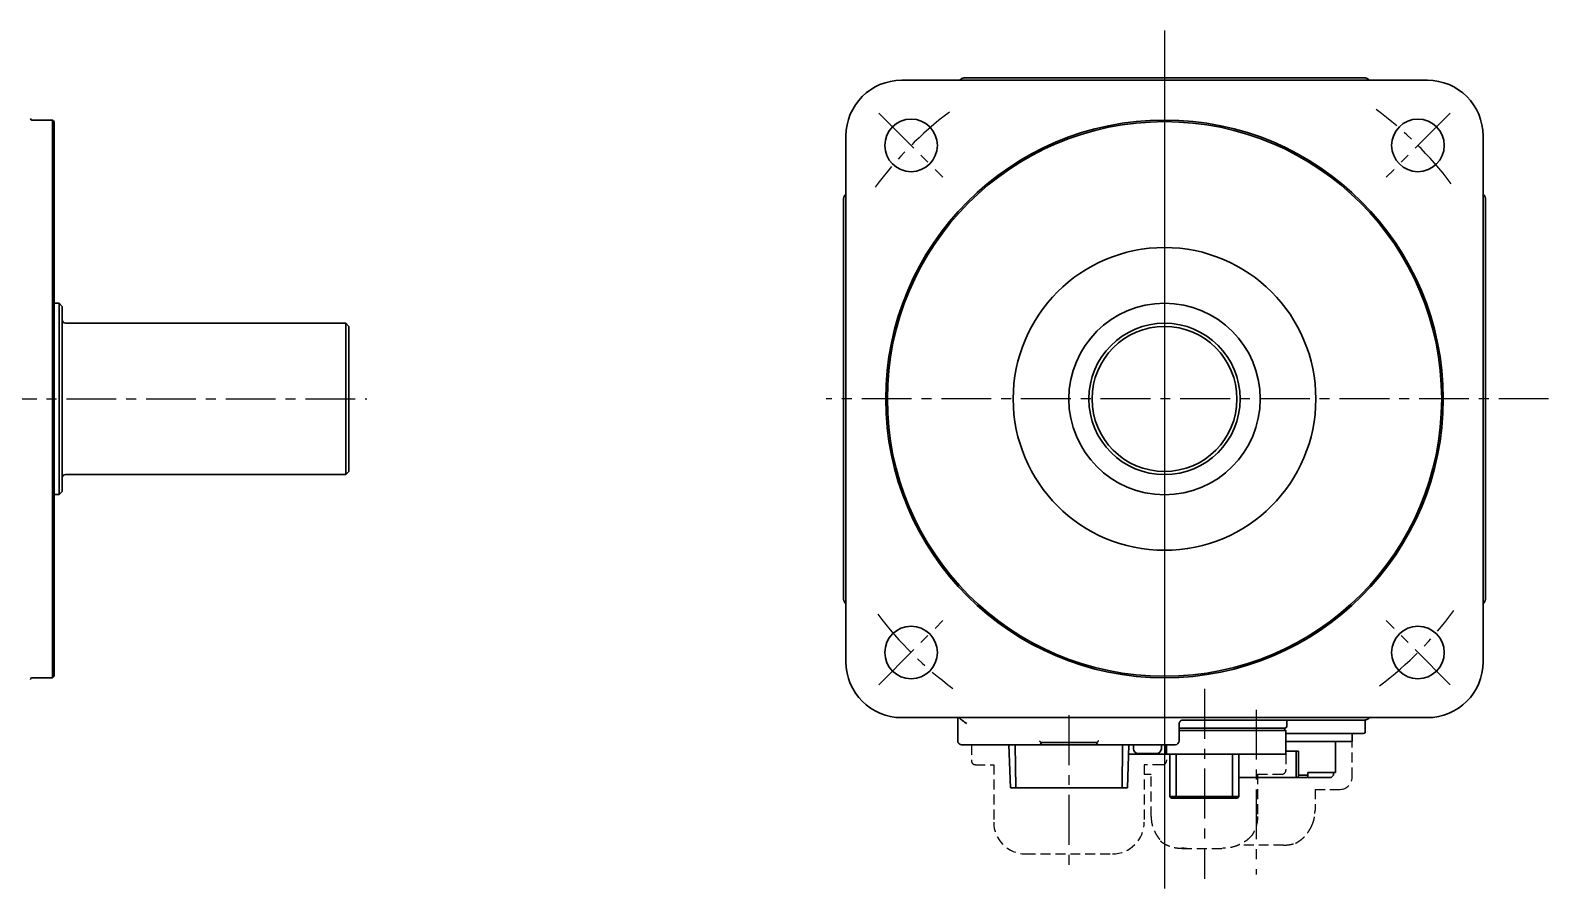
# Model space of a CAD drawing. Extents: x -38 to 455, y -38 to 124.
# Drawn here: x 264.1 to 454.7, y -38.5 to 69.3 of the extents above; entities that cross this region are included whole.
import ezdxf

# ---------------------------------------------------------------- set-up
doc = ezdxf.new("R2010")
doc.units = 0
doc.header["$MEASUREMENT"] = 0
doc.linetypes.add('CENTER', pattern=[2, 1.25, -0.25, 0.25, -0.25])
doc.linetypes.add('HIDDEN', pattern=[0.375, 0.25, -0.125])
for name, color, linetype, lineweight in [('CENTER', 7, 'CENTER', 25), ('HIDDEN', 3, 'HIDDEN', 25), ('OBJECT', 6, 'CONTINUOUS', 30)]:
    doc.layers.add(name, color=color, linetype=linetype, lineweight=lineweight)

msp = doc.modelspace()

# ---------------------------------------------------------------- linework, layer by layer
at = {"layer": 'CENTER', "linetype": 'ByBlock', "ltscale": 5}
msp.add_line((406.500885120392, 69.25597653410284), (406.500885120392, -38.45570399599717), dxfattribs=at)
at = {"layer": 'CENTER', "ltscale": 5}
for p, q in [((370.6153816759147, 58.88593104638028), (378.674679798595, 50.8266329237)), ((442.3863885648695, 58.88593104638028), (434.327090442189, 50.8266329237)), ((88.64115915352545, 23.00042760190286), (306.3262186472107, 23.00042760190286)), ((454.7295703927918, 23.00042760190286), (364.0241189046922, 23.00042760190286)), ((370.6153816759145, -12.88507584257451), (378.674679798595, -4.825777719894234)), ((442.3863885648695, -12.88507584257456), (434.327090442189, -4.82577771989429)), ((411.500885120392, -13.39957239809723), (411.500885120392, -37.24359315729714)), ((394.500885120392, -16.69957239809719), (394.500885120392, -36.59713404329716)), ((418.000885120392, -15.99957239809714), (418.000885120392, -36.67794143259722))]:
    msp.add_line(p, q, dxfattribs=at)
for centre, start, end in [((406.5008851203899, 23.00042760190087), 36.87953633641172, 53.81906081415754), ((406.500885120394, 23.00042760190075), 126.8795363364117, 143.8190608141575), ((406.5008851203899, 23.0004276019049), 306.8795363364117, 323.8190608141572), ((406.500885120394, 23.0004276019049), 216.8795363364117, 233.8190608141575)]:
    msp.add_arc(centre, 45.00000000000284, start, end, dxfattribs=at)
at = {"layer": 'HIDDEN', "ltscale": 5}
for p, q in [((430.0543279747919, -24.49957239809715), (430.0543279747919, -18.99957239809714)), ((382.250885120392, -20.39957239809723), (382.250885120392, -22.39957239809724)), ((406.7508851203918, -20.39957239809723), (406.7508851203918, -22.39957239809724)), ((421.7371319898918, -21.59957239809717), (421.7371319898918, -23.59957239829714)), ((382.7508851200922, -22.89957239809723), (385.050885120392, -22.89957239809723)), ((385.050885120392, -22.89957239809723), (385.050885120392, -30.09957239809717)), ((406.2508851204513, -22.89957239809723), (403.950885120392, -22.89957239809729)), ((403.950885120392, -22.89957239809729), (403.950885120392, -30.09957239809717)), ((403.950885120392, -24.09957239809717), (404.819117382792, -24.09957239809717)), ((404.819117382792, -29.39957239809724), (404.819117382792, -24.09957239809717)), ((418.182652858092, -24.09957239809717), (418.182652858092, -29.39957239809724)), ((418.182652858092, -24.09957239809717), (421.2371319900919, -24.09957239809717)), ((425.4030876581921, -25.9995723980972), (425.4030876581921, -28.61119743159714)), ((425.4030876581921, -25.9995723980972), (428.5543757896918, -25.99957239809715)), ((425.381166873992, -29.03215052549717), (425.3811612300922, -29.03223643089723)), ((423.2528279797921, -32.28436903129716), (423.2527656424919, -32.28467702709713)), ((389.050885120392, -34.09957239809717), (399.9508851203922, -34.09957239809717)), ((408.6765899642921, -33.39957239809724), (413.776768235492, -33.39957239809724)), ((421.4492197309921, -32.99956885089716), (415.758263771692, -32.99957239809714)), ((422.9301140397922, -32.76459307819722), (422.930221764592, -32.76455793419723)), ((423.071965774292, -32.6933120484972), (423.069529974392, -32.69501970059719))]:
    msp.add_line(p, q, dxfattribs=at)
for centre, radius, start, end in [((382.7508851200922, -22.39957239829721), 0.4999999997, 179.9999999966975, 270), ((406.250885120392, -22.39957239809724), 0.5, 270.0000000068005, 0), ((421.2371319900919, -23.59957239839719), 0.4999999997, 270.0002519739012, 1.14642457e-08), ((428.5543279747919, -24.49957239809715), 1.5, 270, 0), ((389.050885120392, -30.09957239809717), 4, 180.0000000117964, 269.9999999156987), ((399.9508851203922, -30.09957239809717), 4, 270.0000000843013, 0)]:
    msp.add_arc(centre, radius, start, end, dxfattribs=at)
for points in [[(404.8191173825919, -29.39957239439718), (404.8670699617921, -30.0358240388972), (405.0008094861921, -30.62999561669722), (405.191852738292, -31.14538231089716), (405.4043761480918, -31.56441464789714), (405.6094226458919, -31.89076306889717), (405.7883103348919, -32.13741161319717), (405.928438769992, -32.31674471319718), (406.0198206433921, -32.4374562964972), (406.0545211395919, -32.50477243309717), (406.053326213492, -32.50680357749718)], [(418.1826528582922, -29.39957239659714), (418.1411545158919, -29.99164423279717), (418.0241836233919, -30.54998475639718), (417.8534368543921, -31.04383418189718), (417.6578643799919, -31.45560950479717), (417.4628336560918, -31.78490653879715)], [(424.9585508637919, -30.63063571989721), (425.1548310452919, -30.1539212179971), (425.3100140480919, -29.57768642389715), (425.381160320692, -29.03223637149722)], [(425.3811670733918, -29.03215053329723), (425.3863320840921, -28.95314722499711), (425.3933118446918, -28.84671564519715), (425.397837549892, -28.77791866379721)], [(425.3978355614918, -28.77795819169717), (425.4006098953922, -28.72706204079714), (425.4027170054921, -28.65640148659713), (425.4030877074919, -28.61119743659719)], [(417.4628336560918, -31.78490653879715), (416.9402192718918, -32.29381071569719), (416.293033237092, -32.74056643769723), (415.530842058092, -33.09336108279718), (414.678654676192, -33.32084297359711), (413.776768233392, -33.39957239809724)], [(423.0718005551919, -32.69303180369718), (423.0744477979921, -32.69146926969722), (423.084019276592, -32.68579085329725), (423.148757592492, -32.64671550519711), (423.2530883224919, -32.58334779029724), (423.3916149606918, -32.49447491999717), (423.5598818071919, -32.37673317279723), (423.7537456299921, -32.22533394339712), (423.9672541678922, -32.03579410249722), (424.192868498892, -31.80411689969719), (424.4216321660921, -31.52752881119727), (424.6057124371922, -31.26436726059717)], [(423.2526274457921, -32.28239833989722), (423.252296000892, -32.28712021549723), (423.2527985035919, -32.28468347179717)], [(423.2528155105919, -32.28436383959718), (423.252880819492, -32.28408149319716), (423.2544629712919, -32.27791994369727), (423.256212883992, -32.27202644979717)], [(424.605709333392, -31.26437345409716), (424.7347254736921, -31.05367939049711), (424.866803928892, -30.81380084999717), (424.9585195765919, -30.63069593869716)], [(406.0388864516919, -32.52975127449713), (406.531943351192, -32.85289384639714), (407.143890390992, -33.13170201599723), (407.870607264992, -33.32754808789719), (408.676589964192, -33.39957239809724)], [(408.6887875427922, -33.33103909879719), (409.3103105450921, -33.39957239809724)], [(421.4492197309921, -32.99956884269716), (421.9589412016919, -32.97175698459716), (422.4654271759921, -32.88916149249712), (422.9294849385922, -32.76248552259722)], [(421.449225551292, -32.99956572839722), (422.0192108675922, -32.96518320869723), (422.6267433523919, -32.85231356039719), (422.9300192798921, -32.76460887649716)], [(422.9301148958918, -32.76459570659722), (422.956435460592, -32.75523679449725)], [(422.956435460592, -32.75523679449725), (423.0151956612919, -32.72830711689721), (423.069519621192, -32.69498761969714)]]:
    msp.add_spline(points, degree=3, dxfattribs=at)
at = {"layer": 'OBJECT'}
for p, q in [((439.500885120392, 63.00042760190286), (373.500885120392, 63.00042760190286)), ((431.5284577985918, 63.30411681900272), (381.4733124421921, 63.30411681900272)), ((264.297840659757, 58.00042760190279), (266.8978406597569, 58.00042760190279)), ((266.8978406597569, 58.00042760190279), (266.8978406597569, -11.99957239809708)), ((266.8978406597569, 58.00042760190279), (267.0978406597569, 57.80042760190287)), ((267.0978406597569, 57.80042480460287), (267.0978406597569, -11.79956960079715)), ((366.500885120392, 56.00042760190286), (366.500885120392, -9.999572398097145)), ((446.5008851203918, -9.999572398097145), (446.5008851203918, 56.00042760190286)), ((366.1971959032919, 48.02800028010278), (366.1971959032919, -2.027145076397118)), ((446.8045743374922, -2.027145076397118), (446.8045743374922, 48.02800028010278)), ((267.6978406597569, 35.0004276019028), (267.0978406597569, 35.00042760190286)), ((267.6978406597569, 35.0004276019028), (268.0978406597569, 34.60042760190282)), ((267.6978406597569, 35.0004276019028), (267.6978406597547, 11.0004276019028)), ((268.0978406597569, 34.60042760190282), (268.0978406597568, 11.40042760190278)), ((268.497840659757, 32.50042760190286), (303.6978406597571, 32.5004276019028)), ((303.6978406597571, 32.5004276019028), (303.6978406597571, 13.50042760190286)), ((303.6978406597571, 32.5004276019028), (304.0978406597569, 32.10042760190271)), ((304.0978406597569, 32.10042760190271), (304.0978406597569, 13.90042760190283)), ((268.497840659757, 13.50042760190286), (303.6978406597571, 13.50042760190286)), ((303.6978406597571, 13.50042760190286), (304.0978406597569, 13.90042760190283)), ((267.6978406597568, 11.0004276019028), (267.0978406597569, 11.00042760190286)), ((267.6978406597568, 11.0004276019028), (268.0978406597568, 11.40042760190278)), ((264.297840659757, -11.99957239809708), (266.8978406597569, -11.99957239809708)), ((266.8978406597569, -11.99957239809708), (267.0978406597569, -11.79957239809715)), ((373.500885120392, -16.99957239809714), (439.500885120392, -16.99957239809714)), ((380.536030209892, -17.01281897559715), (380.536030209892, -19.89957239809723)), ((380.5360349694921, -17.01258022079719), (380.609693569492, -17.0093725104972)), ((408.3346968138918, -17.72341705489725), (408.3346968138918, -19.89957239809723)), ((421.6485711992921, -18.29957239809721), (408.3346968138918, -18.29957239809721)), ((411.500885120392, -18.29957239809721), (408.3346968138918, -18.29957239863012)), ((411.500885120392, -18.59957239937137), (408.3346968138918, -18.59957239937137)), ((408.7654741758919, -17.30326161529717), (431.5284577985918, -17.30326161529717)), ((411.500885120392, -18.2995723978114), (421.4371319920273, -18.2995723994847)), ((411.500885120392, -18.59957239937137), (421.737131991819, -18.59957239937188)), ((421.4371319918193, -18.29957239927665), (421.737131991819, -18.59957239932709)), ((421.737131991819, -18.59957239932709), (421.7371319918193, -21.59957239983748)), ((431.500885120392, -18.99957239809714), (421.737131991819, -18.99957239809714)), ((421.8485735393922, -18.09957239809716), (421.8485735393922, -17.30326161529717)), ((430.0543658970921, -19.99957239809714), (430.0543658970921, -18.99957239809714)), ((431.7008851203922, -17.28806949499722), (431.7008851203922, -18.79957239809721)), ((381.036030209892, -20.39957239809723), (407.8346968138919, -20.39957239809723)), ((387.1425853433921, -25.79957239809733), (386.9728835065919, -20.39957239809723)), ((387.759997153192, -20.39957239809723), (387.830289951992, -25.79957239809733)), ((398.0102727479921, -20.09957239809716), (390.991497492892, -20.09957239809716)), ((391.000885120392, -20.09957239809716), (391.000885120392, -20.19957239809719)), ((398.000885120392, -20.19957239809719), (398.000885120392, -20.09957239809716)), ((401.1714802887921, -25.79957239809733), (401.241773087592, -20.39957239809723)), ((402.0288867340921, -20.39957239809723), (401.8591848973922, -25.79957239809733)), ((402.6008851204076, -20.39957239809723), (402.6008851204128, -20.89957240033425)), ((406.1008851204035, -20.39957239809723), (406.1008851204087, -20.89957240029924)), ((406.6008851203919, -21.59957239983703), (406.6008851203921, -20.39957239809723)), ((421.737131991819, -19.99957239809714), (430.0542900522921, -19.99957239809714)), ((421.7371699142193, -19.99957239809714), (430.054327974692, -19.99957239809714)), ((427.9543658970921, -19.99957239809714), (427.9543658970921, -23.89957239809701)), ((411.500885120392, -21.59957239983703), (401.9911752147706, -21.59957239983709)), ((403.2008851204145, -21.49957240032825), (404.3508851204147, -21.49957240031665)), ((405.5008851204148, -21.49957240030506), (404.3508851204147, -21.49957240031665)), ((421.737086711892, -21.59957239809717), (406.7508851203918, -21.59957239809717)), ((407.1508851204225, -21.59957239983703), (407.1508851204221, -26.8995723984998)), ((407.9508851204225, -21.59957239983703), (407.9508851204223, -26.8995723984998)), ((411.500885120392, -21.59957239983703), (421.7371319918193, -21.59957239983748)), ((415.0508851203615, -21.59957239983726), (415.0508851203617, -26.8995723984998)), ((415.8508851203614, -21.59957239983726), (415.8508851203614, -26.8995723984998)), ((421.737131991819, -21.19957239809707), (423.308279194692, -21.19957239809707)), ((423.0279797047922, -24.49957239809715), (423.0279797047922, -21.19957239809707)), ((423.308279194692, -21.19957239809707), (423.308279194692, -24.19957239809708)), ((424.462773773592, -24.49957239809715), (415.8509230427616, -24.49957239809709)), ((423.308279194692, -24.19957239809708), (423.2717183915922, -24.49957239809715)), ((423.308279194692, -24.19957239809708), (424.4993345765922, -24.19957239809708)), ((424.4993345765922, -24.19957239809708), (424.462773773592, -24.49957239809715)), ((424.4993345765922, -23.89957239809701), (427.954268163992, -23.89957239809701)), ((424.4993345765922, -24.19957239809708), (424.4993345765922, -23.89957239809701)), ((427.4230749215921, -24.49957239809715), (424.5207851671922, -24.49957239809715)), ((427.4230749215921, -24.49957239809715), (427.7208387670923, -24.19957239809708)), ((427.7208387670923, -23.89957239809701), (427.7208387670923, -24.19957239809708)), ((387.1425853433921, -25.79957239809733), (401.8591848973922, -25.79957239809733)), ((407.1508851204221, -26.89957239844523), (415.8508851203614, -26.89957239842636)), ((407.1508851204221, -26.8995723984998), (407.3508851204223, -27.09957239849984)), ((407.3508851204223, -27.09957239849984), (415.6508851204221, -27.0995723985003)), ((407.9508851204223, -26.8995723984998), (408.0315925616623, -27.09957239850008)), ((415.0508851203617, -26.8995723984998), (414.9701776791216, -27.09957239850008)), ((415.8508851203614, -26.8995723984998), (415.6508851203616, -27.09957239850008))]:
    msp.add_line(p, q, dxfattribs=at)
for centre, radius in [((374.6810799669921, 54.82023275520282), 3.299999999999999), ((406.500885120392, 23.00042760190286), 35), ((406.500885120392, 23.00042760190286), 34.8), ((438.320690273792, 54.82023275520282), 3.299999999999999), ((406.500885120392, 23.00042760190286), 19), ((406.500885120392, 23.00042760190286), 12.01608424360915), ((406.500885120392, 23.00042760190286), 9.5), ((406.500885120392, 23.00042760190286), 9.1), ((374.6810799669921, -8.819377551497155), 3.299999999999999), ((438.320690273792, -8.819377551497155), 3.299999999999999)]:
    msp.add_circle(centre, radius, dxfattribs=at)
for centre, radius, start, end in [((373.500885120392, 56.00042760190286), 7, 90, 180), ((439.500885120392, 56.00042760190286), 7, 0, 90), ((264.297840659757, 58.20210501861106), 0.2, 180.0000000062988, 270), ((268.497840659757, 32.90042760190284), 0.4, 180.000000019499, 270), ((268.497840659757, 13.10042760190276), 0.4, 90, 179.999999980501), ((373.500885120392, -9.999572398097145), 7, 180, 270), ((439.500885120392, -9.999572398097145), 7, 270, 0), ((264.297840659757, -12.1978949813888), 0.2, 90, 179.9999999937011), ((839.0922663094922, 23.00042760190286), 460.3036892170998, 184.9852463479995, 184.9936258590985), ((421.6485735393919, -18.09957239809716), 0.2, 270, 0), ((431.500885120392, -18.79957239809721), 0.2, 270, 0), ((431.200885120392, -17.49957239809714), 0.5, 0, 24.1800619251977), ((390.800885120392, -20.19957239809719), 0.2, 270, 0), ((398.2008851203922, -20.19957239809719), 0.2, 180, 270), ((403.2008851204129, -20.89957240032845), 0.6, 180.0000000005732, 270.0000000005732), ((405.5008851204091, -20.89957240030526), 0.6, 270.0000000005732, 5.732123e-10), ((407.8346968138919, -19.89957239809723), 0.5, 270, 0)]:
    msp.add_arc(centre, radius, start, end, dxfattribs=at)
for points in [[(380.7557103965921, 63.00056752180286), (380.7971421753921, 63.04086045760278), (380.868355075492, 63.10037372320289), (380.9447228576921, 63.15299389960273), (381.025732185992, 63.19836045030275), (381.1104718503922, 63.23596806410285), (381.198469055292, 63.26560589810288), (381.2887048609921, 63.28692918920274), (381.380637846192, 63.29981328950282), (381.4733124421921, 63.30411681900272)], [(431.5284577985918, 63.30411681900272), (431.621132394692, 63.29981328950282), (431.7130653797919, 63.28692918920274), (431.8033011855921, 63.26560589810288), (431.891298390492, 63.23596806410285), (431.9760380548919, 63.19836045030275), (432.0570473830919, 63.15299389960273), (432.133415165292, 63.10037372320289), (432.204628065492, 63.04086045760278), (432.2460598441919, 63.00056752180286)], [(366.1971959032919, 48.02800028010278), (366.2014994326921, 48.12067487610285), (366.2143835330919, 48.21260786130279), (366.235706824192, 48.30284366700289), (366.2653446581919, 48.39084087190281), (366.3029522719919, 48.47558053630279), (366.3483188225921, 48.55658986450283), (366.400938999092, 48.63295764680286), (366.460452264592, 48.70417054690278), (366.500745200492, 48.74560232560281)], [(446.5010250402919, 48.74560232560281), (446.5413179761919, 48.70417054690278), (446.600831241692, 48.63295764680286), (446.6534514181919, 48.55658986450283), (446.6988179688922, 48.47558053630279), (446.7364255826919, 48.39084087190281), (446.766063416592, 48.30284366700289), (446.7873867076921, 48.21260786130279), (446.8002708080919, 48.12067487610285), (446.8045743374922, 48.02800028010278)], [(366.500745200492, -2.744747121897262), (366.460452264592, -2.703315343197118), (366.400938999092, -2.63210244309721), (366.3483188225921, -2.555734660797156), (366.3029522719919, -2.474725332597245), (366.2653446581919, -2.389985668197141), (366.235706824192, -2.30198846329722), (366.2143835330919, -2.21175265759723), (366.2014994326921, -2.11981967239717), (366.1971959032919, -2.027145076397118)], [(446.8045743374922, -2.027145076397118), (446.8002708080919, -2.11981967239717), (446.7873867076921, -2.21175265759723), (446.766063416592, -2.30198846329722), (446.7364255826919, -2.389985668197141), (446.6988179688922, -2.474725332597245), (446.6534514181919, -2.555734660797156), (446.600831241692, -2.63210244309721), (446.5413179761919, -2.703315343197118), (446.5010250402919, -2.744747121897262)], [(380.6100832800919, -16.99957181989725), (380.6098806620919, -17.0031541203972), (380.609782313192, -17.00782069199715), (380.609693569492, -17.0093725104972)], [(381.110861676492, -17.34428067649719), (381.0718070398918, -17.31283080789717), (381.030790196392, -17.28090752839716), (380.9871976156921, -17.24734760959723), (380.9401825333919, -17.21071676109716), (380.888692014192, -17.16910671389723), (380.8338622858921, -17.12188141299714), (380.7838902849919, -17.07494822549711), (380.7438368565921, -17.03358520829715), (380.7137373485921, -16.99958661529717)], [(432.2460598441919, -16.99971231799714), (432.204628065492, -17.04000525389711), (432.133415165292, -17.09951851949722), (432.0570473830919, -17.15213869589718), (431.9760380548919, -17.19750524659719), (431.891298390492, -17.23511286039718), (431.8033011855921, -17.26475069439721), (431.7130653797919, -17.28607398549718), (431.621132394692, -17.29895808579715), (431.5284577985918, -17.30326161529717)], [(381.110861676492, -17.34428067649719), (381.246941967692, -17.44877237749711), (381.3877789862921, -17.54433719089718), (381.531136071592, -17.6335194306971), (381.675112182392, -17.71905370409718)], [(408.3346986498919, -17.79689511959714), (408.338342374092, -17.73798077789718)], [(408.3346985009918, -17.79689511909714), (408.3348877226919, -17.78442649419719), (408.3365579885918, -17.75514605619719), (408.3380109043921, -17.74077556239717)], [(408.3380109043921, -17.74077556239717), (408.339857556092, -17.72659594649713), (408.3446790471918, -17.69883836229723), (408.3509180863919, -17.67192479619723), (408.358473899492, -17.64589705859714), (408.367249783892, -17.62078826689719), (408.3771534666919, -17.59662378909718), (408.388097356592, -17.5734221532972), (408.399998697592, -17.55119592349717), (408.412779664992, -17.52995247689716), (408.426367387492, -17.50969475359716), (408.4406939107918, -17.4904219540972), (408.455696111492, -17.47213018629713), (408.471315569192, -17.45481306109718), (408.487498265292, -17.43846237179718), (408.504184369392, -17.42307736199723), (408.521299770492, -17.40866793399721), (408.5387691604921, -17.39523944789721), (408.5565178207918, -17.38279148369725), (408.5744720595918, -17.37131804249713), (408.5925595981918, -17.36080779329723), (408.6107098864919, -17.35124436579713), (408.6288542995919, -17.34260669479715), (408.6469261268919, -17.33486942359718), (408.6648488984919, -17.32800745379722), (408.682447080092, -17.32202232279724), (408.699492037992, -17.31691002629714), (408.7157993379921, -17.31263005239725), (408.7313147728922, -17.3090985238972), (408.7460178640919, -17.30622855509716), (408.7598466590918, -17.30394618709715), (408.772286536692, -17.30223518359719), (408.7827018181919, -17.30105139379725), (408.7909576647918, -17.30027541969718), (408.797415612192, -17.29977080229719), (408.8023171047921, -17.29945057889722), (408.805824525592, -17.2992575582972), (408.8080885427919, -17.29915148789723), (408.8092862255918, -17.29910303639712), (408.8092874937919, -17.29910279269711)], [(408.338342374092, -17.73798077789718), (408.3492258945918, -17.67859187149724), (408.3671886700919, -17.62094782499719), (408.3919687641921, -17.56588921759726), (408.423204828992, -17.51421892719713), (408.4604413738919, -17.4666904229972), (408.5031354080919, -17.42399677799722), (408.5506643579922, -17.38676056259714), (408.6023351459918, -17.35552476609723), (408.6573942967921, -17.33074487839713), (408.7150389246918, -17.31278224819721), (408.774428441492, -17.30189881329716), (408.8346968138919, -17.29825328109723)], [(381.036030209892, -20.39957239809723), (380.9804014020922, -20.39646819779716), (380.925482867392, -20.3871985715972), (380.8755958699919, -20.37313424479714), (380.8257202659919, -20.3531908804971), (380.780796541492, -20.32952097009718), (380.739035173892, -20.30180858319716), (380.697817880992, -20.2678283153972), (380.6633229453922, -20.23287300559719), (380.632497627292, -20.19480358679721), (380.6040119534921, -20.15128697089722), (380.5792191082921, -20.10285451119717), (380.5612770939921, -20.05644648439716), (380.5475529149919, -20.00629602429717), (380.5388913648919, -19.95298558759714), (380.5360302192918, -19.89957239809723)], [(390.991497492892, -20.09957239809716), (390.9825567966921, -20.09751247499719), (390.9714715409921, -20.09160013099722), (390.958634940492, -20.08222769619715), (390.9443529390921, -20.06976827599715), (390.9288669282922, -20.05457322929715), (390.912376117092, -20.03697992889716), (390.8950506587919, -20.01731770269714), (390.877041255892, -19.99591316509713), (390.8584868825922, -19.9730953997971), (390.839521291992, -19.94920089119716), (390.8202753850921, -19.9245736739972), (390.800885120392, -19.89957239809723)], [(398.2008851203922, -19.89957239809723), (398.1814948557919, -19.9245736739972), (398.162248948792, -19.94920089119716), (398.1432833581919, -19.9730953997971), (398.1247289848921, -19.99591316509713), (398.1067195819921, -20.01731770269714), (398.0893941237921, -20.03697992889716), (398.0729033124919, -20.05457322929715), (398.0574173016919, -20.06976827599715), (398.0431353002921, -20.08222769619715), (398.030298699792, -20.09160013099722), (398.019213444092, -20.09751247499719), (398.0102727479921, -20.09957239809716)], [(406.027991017992, -32.52136515079724), (406.022798419192, -32.44215533169722)], [(406.053326213492, -32.50680357749718), (406.027991015992, -32.52136515509721)], [(406.0279910171918, -32.52136515119719), (406.0388864516919, -32.52975127449713)]]:
    msp.add_spline(points, degree=3, dxfattribs=at)

doc.saveas('drawing.dxf')
